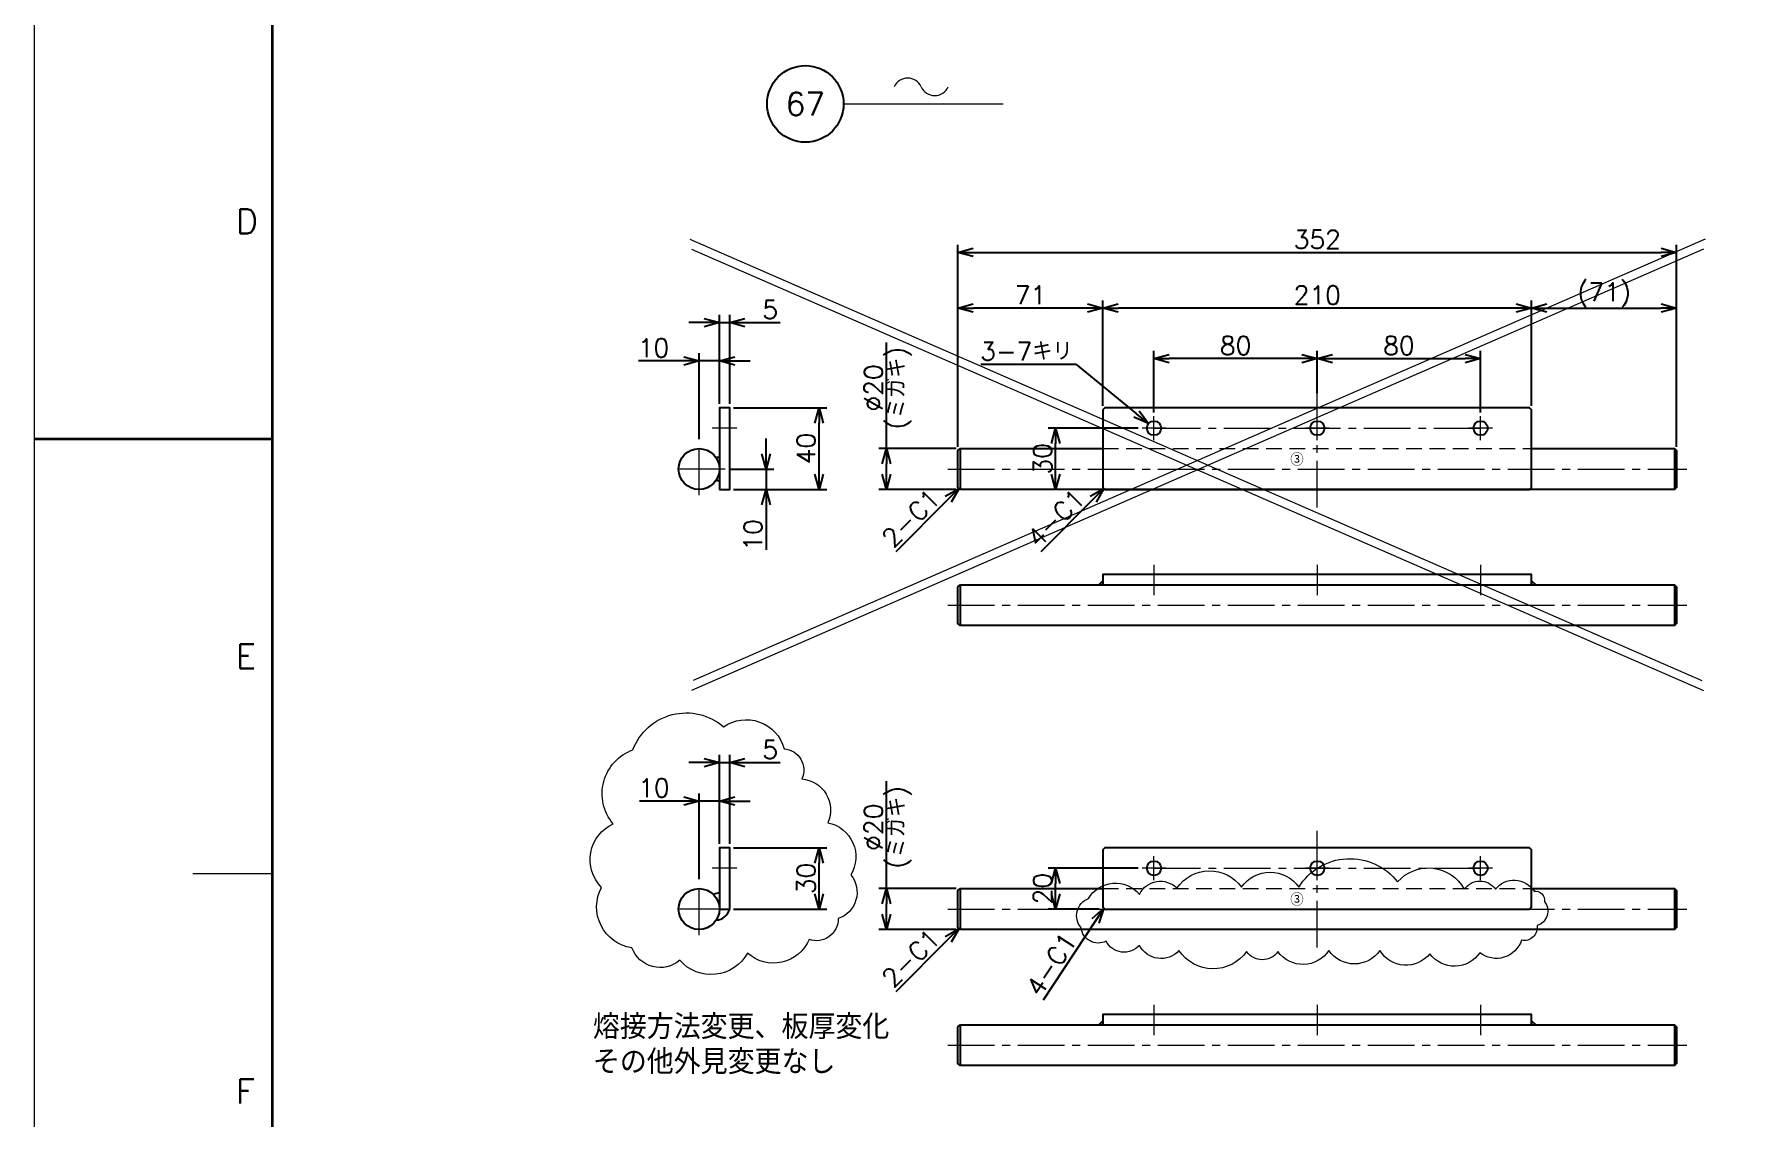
# Model space of a CAD drawing. Header units: millimetres. Extents: x 0 to 2485, y -14 to 1749.
# Drawn here: x 0 to 837, y 539 to 1069 of the extents above; entities that cross this region are included whole.
import ezdxf
from ezdxf import colors
from ezdxf.entities.mleader import LeaderData, LeaderLine
from ezdxf.enums import TextEntityAlignment as Align
from ezdxf.math import Vec2, Vec3

# ---------------------------------------------------------------- set-up
doc = ezdxf.new("R2010")
doc.units = ezdxf.units.MM
doc.header["$LTSCALE"] = 1.2
doc.header["$PDMODE"] = 99
doc.header["$PDSIZE"] = 1
doc.linetypes.add('CENTER2', pattern=[28.575, 19.05, -3.175, 3.175, -3.175])
doc.linetypes.add('HIDDEN', pattern=[9.525, 6.35, -3.175])
for name, color, linetype, lineweight in [('02_SLIM', 4, 'Continuous', 13), ('04_HIDDEN', 2, 'HIDDEN', 13), ('05_CENTER', 4, 'CENTER2', 13), ('07_TEXT', 3, 'Continuous', 13), ('08_DIM', 3, 'Continuous', 13), ('90_FRAME', 5, 'Continuous', 35)]:
    doc.layers.add(name, color=color, linetype=linetype, lineweight=lineweight)
doc.layers.add('10_DRAFT', color=8, linetype='Continuous', lineweight=0, plot=False)
doc.layers.add('91_BLANK', color=5, linetype='Continuous', lineweight=0, plot=False)
doc.styles.add('KSS_TXT', font='txt.shx', dxfattribs={"bigfont": 'extfont2.shx'})
doc.styles.get("Standard").update_dxf_attribs({"font": 'txt.shx', "bigfont": 'extfont2.shx'})
doc.dimstyles.new('KSS_DIM', dxfattribs={"dimscale": 3, "dimtxt": 3, "dimasz": 2.5, "dimexe": 1.25, "dimexo": 0.625, "dimtad": 1, "dimdsep": 46, "dimtxsty": 'KSS_TXT', "dimblk": 'OPEN30', "dimcen": 0, "dimazin": 2, "dimtfac": 0.75, "dimtmove": 0, "dimatfit": 3, "dimldrblk": 'OPEN30', "dimfxl": 1.25, "dimtolj": 1, "dimarcsym": 0})
doc.dimstyles.new('KSS_DIM$3', dxfattribs={"dimscale": 3, "dimtxt": 3, "dimasz": 2.5, "dimexe": 1.25, "dimexo": 0.625, "dimtad": 1, "dimtih": 1, "dimtoh": 1, "dimdsep": 46, "dimtxsty": 'KSS_TXT', "dimblk": 'OPEN30', "dimcen": 0, "dimazin": 2, "dimtfac": 0.75, "dimtofl": 0, "dimtmove": 0, "dimatfit": 3, "dimldrblk": 'OPEN30', "dimfxl": 1.25, "dimtolj": 1, "dimarcsym": 0})

# ---------------------------------------------------------------- blocks, each defined once
blk = doc.blocks.new('AM_BALLOON1')
at = {"transparency": 16777216}
blk.add_circle((0, 0), 5, dxfattribs=at)
blk.add_attdef('B_NUMBER', text='', height=3, dxfattribs=at).set_placement((0, 0), align=Align.MIDDLE_CENTER)
blk = doc.blocks.new('_OPEN')
at = {"color": 0, "linetype": 'ByBlock'}
for p, q in [((-1, 0.17), (0, 0)), ((0, 0), (-1, -0.17)), ((0, 0), (-1, 0))]:
    blk.add_line(p, q, dxfattribs=at)
blk = doc.blocks.new('p1ba05')
for centre, start, end in [((-2.95, 0.29), 24.2276, 155.5758), ((0, 1.62), 204.2276, 335.5758)]:
    blk.add_arc(centre, 1.62, start, end)
blk = doc.blocks.new('_Open30')
at = {"color": 0, "linetype": 'ByBlock', "lineweight": -2}
for p, q in [((-1, 0.27), (0, 0)), ((0, 0), (-1, -0.27)), ((0, 0), (-1, 0))]:
    blk.add_line(p, q, dxfattribs=at)
blk = doc.blocks.new('*D258')
at = {"layer": '08_DIM', "color": 0, "lineweight": -2, "transparency": 16777216}
for p, q in [((548.52, 884.21), (548.52, 914.3)), ((628.52, 897.21), (628.52, 914.3)), ((621.02, 910.55), (556.02, 910.55))]:
    blk.add_line(p, q, dxfattribs=at)
at = {"layer": 'Defpoints', "color": 0, "transparency": 16777216}
for p in [(548.52, 910.55), (628.52, 895.33), (548.52, 882.34)]:
    blk.add_point(p, dxfattribs=at)
at = {"layer": '08_DIM', "color": 0, "lineweight": -2, "transparency": 16777216, "xscale": 7.5, "yscale": 7.5, "zscale": 7.5, "rotation": 180}
blk.add_blockref('_Open30', (548.52, 910.55), dxfattribs=at)
at = {"layer": '08_DIM', "color": 0, "lineweight": -2, "transparency": 16777216, "xscale": 7.5, "yscale": 7.5, "zscale": 7.5}
blk.add_blockref('_Open30', (628.52, 910.55), dxfattribs=at)
at = {"layer": '08_DIM', "color": 0, "transparency": 16777216, "insert": (588.52, 916.93), "char_height": 9, "attachment_point": 5, "style": 'KSS_TXT'}
blk.add_mtext('\\A1;80', dxfattribs=at)
blk = doc.blocks.new('*D259')
at = {"layer": '08_DIM', "color": 0, "lineweight": -2, "transparency": 16777216}
for p, q in [((628.52, 893.7), (628.52, 914.3)), ((708.52, 884.21), (708.52, 914.3)), ((636.02, 910.55), (701.02, 910.55))]:
    blk.add_line(p, q, dxfattribs=at)
at = {"layer": 'Defpoints', "color": 0, "transparency": 16777216}
for p in [(708.52, 910.55), (628.52, 891.82), (708.52, 882.34)]:
    blk.add_point(p, dxfattribs=at)
at = {"layer": '08_DIM', "color": 0, "lineweight": -2, "transparency": 16777216, "xscale": 7.5, "yscale": 7.5, "zscale": 7.5, "rotation": 180}
blk.add_blockref('_Open30', (628.52, 910.55), dxfattribs=at)
at = {"layer": '08_DIM', "color": 0, "lineweight": -2, "transparency": 16777216, "xscale": 7.5, "yscale": 7.5, "zscale": 7.5}
blk.add_blockref('_Open30', (708.52, 910.55), dxfattribs=at)
at = {"layer": '08_DIM', "color": 0, "transparency": 16777216, "insert": (668.52, 916.93), "char_height": 9, "attachment_point": 5, "style": 'KSS_TXT'}
blk.add_mtext('\\A1;80', dxfattribs=at)
blk = doc.blocks.new('*D260')
at = {"layer": '08_DIM', "color": 0, "lineweight": -2, "transparency": 16777216}
for p, q in [((523.52, 887.37), (523.52, 939.04)), ((733.52, 887.37), (733.52, 939.04)), ((726.02, 935.29), (531.02, 935.29))]:
    blk.add_line(p, q, dxfattribs=at)
at = {"layer": 'Defpoints', "color": 0, "transparency": 16777216}
for p in [(523.52, 935.29), (523.52, 885.5), (733.52, 885.5)]:
    blk.add_point(p, dxfattribs=at)
at = {"layer": '08_DIM', "color": 0, "lineweight": -2, "transparency": 16777216, "xscale": 7.5, "yscale": 7.5, "zscale": 7.5, "rotation": 180}
blk.add_blockref('_Open30', (523.52, 935.29), dxfattribs=at)
at = {"layer": '08_DIM', "color": 0, "lineweight": -2, "transparency": 16777216, "xscale": 7.5, "yscale": 7.5, "zscale": 7.5}
blk.add_blockref('_Open30', (733.52, 935.29), dxfattribs=at)
at = {"layer": '08_DIM', "color": 0, "transparency": 16777216, "insert": (628.52, 941.67), "char_height": 9, "attachment_point": 5, "style": 'KSS_TXT'}
blk.add_mtext('\\A1;210', dxfattribs=at)
blk = doc.blocks.new('*D261')
at = {"layer": '08_DIM', "color": 0, "lineweight": -2, "transparency": 16777216}
for p, q in [((452.52, 867.37), (452.52, 939.04)), ((523.52, 887.37), (523.52, 939.04)), ((516.02, 935.29), (460.02, 935.29))]:
    blk.add_line(p, q, dxfattribs=at)
at = {"layer": 'Defpoints', "color": 0, "transparency": 16777216}
for p in [(452.52, 935.29), (523.52, 885.5), (452.52, 865.5)]:
    blk.add_point(p, dxfattribs=at)
at = {"layer": '08_DIM', "color": 0, "lineweight": -2, "transparency": 16777216, "xscale": 7.5, "yscale": 7.5, "zscale": 7.5, "rotation": 180}
blk.add_blockref('_Open30', (452.52, 935.29), dxfattribs=at)
at = {"layer": '08_DIM', "color": 0, "lineweight": -2, "transparency": 16777216, "xscale": 7.5, "yscale": 7.5, "zscale": 7.5}
blk.add_blockref('_Open30', (523.52, 935.29), dxfattribs=at)
at = {"layer": '08_DIM', "color": 0, "transparency": 16777216, "insert": (488.02, 941.67), "char_height": 9, "attachment_point": 5, "style": 'KSS_TXT'}
blk.add_mtext('\\A1;71', dxfattribs=at)
blk = doc.blocks.new('*D262')
at = {"layer": '08_DIM', "color": 0, "lineweight": -2, "transparency": 16777216}
for p, q in [((452.52, 867.37), (452.52, 966.28)), ((460.02, 962.53), (797.02, 962.53)), ((804.52, 867.37), (804.52, 966.28))]:
    blk.add_line(p, q, dxfattribs=at)
at = {"layer": 'Defpoints', "color": 0, "transparency": 16777216}
for p in [(804.52, 962.53), (452.52, 865.5), (804.52, 865.5)]:
    blk.add_point(p, dxfattribs=at)
at = {"layer": '08_DIM', "color": 0, "lineweight": -2, "transparency": 16777216, "xscale": 7.5, "yscale": 7.5, "zscale": 7.5, "rotation": 180}
blk.add_blockref('_Open30', (452.52, 962.53), dxfattribs=at)
at = {"layer": '08_DIM', "color": 0, "lineweight": -2, "transparency": 16777216, "xscale": 7.5, "yscale": 7.5, "zscale": 7.5}
blk.add_blockref('_Open30', (804.52, 962.53), dxfattribs=at)
at = {"layer": '08_DIM', "color": 0, "transparency": 16777216, "insert": (628.52, 968.91), "char_height": 9, "attachment_point": 5, "style": 'KSS_TXT'}
blk.add_mtext('\\A1;352', dxfattribs=at)
blk = doc.blocks.new('*D263')
at = {"layer": '08_DIM', "color": 0, "lineweight": -2, "transparency": 16777216}
for p, q in [((417.46, 866.5), (417.46, 918.4)), ((451.65, 866.5), (413.71, 866.5)), ((417.46, 854), (417.46, 859)), ((451.65, 846.5), (413.71, 846.5))]:
    blk.add_line(p, q, dxfattribs=at)
at = {"layer": 'Defpoints', "color": 0, "transparency": 16777216}
for p in [(417.46, 866.5), (453.52, 866.5), (453.52, 846.5)]:
    blk.add_point(p, dxfattribs=at)
at = {"layer": '08_DIM', "color": 0, "lineweight": -2, "transparency": 16777216, "xscale": 7.5, "yscale": 7.5, "zscale": 7.5}
for p, rotation in [((417.46, 866.5), 90), ((417.46, 846.5), 270)]:
    blk.add_blockref('_Open30', p, dxfattribs=dict(at, rotation=rotation))
at = {"layer": '08_DIM', "color": 0, "transparency": 16777216, "char_height": 9, "attachment_point": 5, "rotation": 90, "style": 'KSS_TXT'}
for s, insert in [('\\A1;(ミガキ)', (423.83, 896.2)), ('\\A1;\\A1;%%c20', (411.08, 896.2))]:
    blk.add_mtext(s, dxfattribs=dict(at, insert=insert))
blk = doc.blocks.new('*D264')
at = {"layer": '08_DIM', "color": 0, "lineweight": -2, "transparency": 16777216}
for p, q in [((540.81, 876.5), (496.62, 876.5)), ((500.37, 854), (500.37, 869)), ((522.65, 846.5), (496.62, 846.5))]:
    blk.add_line(p, q, dxfattribs=at)
at = {"layer": 'Defpoints', "color": 0, "transparency": 16777216}
for p in [(500.37, 876.5), (542.68, 876.5), (524.52, 846.5)]:
    blk.add_point(p, dxfattribs=at)
at = {"layer": '08_DIM', "color": 0, "lineweight": -2, "transparency": 16777216, "xscale": 7.5, "yscale": 7.5, "zscale": 7.5}
for p, rotation in [((500.37, 876.5), 90), ((500.37, 846.5), 270)]:
    blk.add_blockref('_Open30', p, dxfattribs=dict(at, rotation=rotation))
at = {"layer": '08_DIM', "color": 0, "transparency": 16777216, "insert": (493.99, 861.5), "char_height": 9, "attachment_point": 5, "rotation": 90, "style": 'KSS_TXT'}
blk.add_mtext('\\A1;30', dxfattribs=at)
blk = doc.blocks.new('*D265')
at = {"layer": '08_DIM', "color": 0, "lineweight": -2, "transparency": 16777216}
for p, q in [((358.5, 864), (358.5, 871.5)), ((340.32, 856.5), (362.25, 856.5)), ((358.5, 856.5), (358.5, 846.5)), ((342.57, 846.5), (362.25, 846.5)), ((358.5, 839), (358.5, 816.87))]:
    blk.add_line(p, q, dxfattribs=at)
at = {"layer": 'Defpoints', "color": 0, "transparency": 16777216}
for p in [(338.44, 856.5), (340.69, 846.5), (358.5, 846.5)]:
    blk.add_point(p, dxfattribs=at)
at = {"layer": '08_DIM', "color": 0, "lineweight": -2, "transparency": 16777216, "xscale": 7.5, "yscale": 7.5, "zscale": 7.5}
for p, rotation in [((358.5, 856.5), 270), ((358.5, 846.5), 90)]:
    blk.add_blockref('_Open30', p, dxfattribs=dict(at, rotation=rotation))
at = {"layer": '08_DIM', "color": 0, "transparency": 16777216, "insert": (352.12, 824.18), "char_height": 9, "attachment_point": 5, "rotation": 90, "style": 'KSS_TXT'}
blk.add_mtext('\\A1;10', dxfattribs=at)
blk = doc.blocks.new('*D266')
at = {"layer": '08_DIM', "color": 0, "lineweight": -2, "transparency": 16777216}
for p, q in [((342.57, 886.5), (388.24, 886.5)), ((384.49, 854), (384.49, 879)), ((342.57, 846.5), (388.24, 846.5))]:
    blk.add_line(p, q, dxfattribs=at)
at = {"layer": 'Defpoints', "color": 0, "transparency": 16777216}
for p in [(340.69, 886.5), (384.49, 886.5), (340.69, 846.5)]:
    blk.add_point(p, dxfattribs=at)
at = {"layer": '08_DIM', "color": 0, "lineweight": -2, "transparency": 16777216, "xscale": 7.5, "yscale": 7.5, "zscale": 7.5}
for p, rotation in [((384.49, 886.5), 90), ((384.49, 846.5), 270)]:
    blk.add_blockref('_Open30', p, dxfattribs=dict(at, rotation=rotation))
at = {"layer": '08_DIM', "color": 0, "transparency": 16777216, "insert": (378.12, 866.5), "char_height": 9, "attachment_point": 5, "rotation": 90, "style": 'KSS_TXT'}
blk.add_mtext('\\A1;40', dxfattribs=at)
blk = doc.blocks.new('*D267')
at = {"layer": '08_DIM', "color": 0, "lineweight": -2, "transparency": 16777216}
for p, q in [((325.69, 871.12), (325.69, 913.14)), ((335.69, 888.37), (335.69, 913.14)), ((318.19, 909.39), (296.07, 909.39)), ((335.69, 909.39), (325.69, 909.39)), ((343.19, 909.39), (350.69, 909.39))]:
    blk.add_line(p, q, dxfattribs=at)
at = {"layer": 'Defpoints', "color": 0, "transparency": 16777216}
for p in [(325.69, 909.39), (335.69, 886.5), (325.69, 869.25)]:
    blk.add_point(p, dxfattribs=at)
at = {"layer": '08_DIM', "color": 0, "lineweight": -2, "transparency": 16777216, "xscale": 7.5, "yscale": 7.5, "zscale": 7.5}
blk.add_blockref('_Open30', (325.69, 909.39), dxfattribs=at)
at = {"layer": '08_DIM', "color": 0, "lineweight": -2, "transparency": 16777216, "xscale": 7.5, "yscale": 7.5, "zscale": 7.5, "rotation": 180}
blk.add_blockref('_Open30', (335.69, 909.39), dxfattribs=at)
at = {"layer": '08_DIM', "color": 0, "transparency": 16777216, "insert": (303.38, 915.77), "char_height": 9, "attachment_point": 5, "style": 'KSS_TXT'}
blk.add_mtext('\\A1;10', dxfattribs=at)
blk = doc.blocks.new('*D268')
at = {"layer": '08_DIM', "color": 0, "lineweight": -2, "transparency": 16777216}
for p, q in [((335.69, 888.37), (335.69, 931.94)), ((340.69, 888.37), (340.69, 931.94)), ((328.19, 928.19), (320.69, 928.19)), ((335.69, 928.19), (340.69, 928.19)), ((348.19, 928.19), (365.44, 928.19))]:
    blk.add_line(p, q, dxfattribs=at)
at = {"layer": 'Defpoints', "color": 0, "transparency": 16777216}
for p in [(340.69, 928.19), (335.69, 886.5), (340.69, 886.5)]:
    blk.add_point(p, dxfattribs=at)
at = {"layer": '08_DIM', "color": 0, "lineweight": -2, "transparency": 16777216, "xscale": 7.5, "yscale": 7.5, "zscale": 7.5}
blk.add_blockref('_Open30', (335.69, 928.19), dxfattribs=at)
at = {"layer": '08_DIM', "color": 0, "lineweight": -2, "transparency": 16777216, "xscale": 7.5, "yscale": 7.5, "zscale": 7.5, "rotation": 180}
blk.add_blockref('_Open30', (340.69, 928.19), dxfattribs=at)
at = {"layer": '08_DIM', "color": 0, "transparency": 16777216, "insert": (360.57, 934.57), "char_height": 9, "attachment_point": 5, "style": 'KSS_TXT'}
blk.add_mtext('\\A1;5', dxfattribs=at)
blk = doc.blocks.new('*D269')
at = {"layer": '08_DIM', "color": 0, "lineweight": -2, "transparency": 16777216}
blk.add_line((447.72, 841.69), (422.04, 816.01), dxfattribs=at)
at = {"layer": 'Defpoints', "color": 0, "transparency": 16777216}
for p in [(453.02, 847), (427.87, 821.84), (427.87, 821.84)]:
    blk.add_point(p, dxfattribs=at)
at = {"layer": '08_DIM', "color": 0, "lineweight": -2, "transparency": 16777216, "xscale": 7.5, "yscale": 7.5, "zscale": 7.5, "rotation": 44.9999713521148}
blk.add_blockref('_Open30', (453.02, 847), dxfattribs=at)
at = {"layer": '08_DIM', "color": 0, "transparency": 16777216, "insert": (429.46, 832.45), "char_height": 9, "attachment_point": 5, "rotation": 44.99997, "style": 'KSS_TXT'}
blk.add_mtext('\\A1;2-C1', dxfattribs=at)
blk = doc.blocks.new('*D270')
at = {"layer": '08_DIM', "color": 0, "lineweight": -2, "transparency": 16777216}
blk.add_line((518.72, 841.69), (493.04, 816.01), dxfattribs=at)
at = {"layer": 'Defpoints', "color": 0, "transparency": 16777216}
for p in [(524.02, 847), (498.87, 821.84), (498.87, 821.84)]:
    blk.add_point(p, dxfattribs=at)
at = {"layer": '08_DIM', "color": 0, "lineweight": -2, "transparency": 16777216, "xscale": 7.5, "yscale": 7.5, "zscale": 7.5, "rotation": 44.99997135211473}
blk.add_blockref('_Open30', (524.02, 847), dxfattribs=at)
at = {"layer": '08_DIM', "color": 0, "transparency": 16777216, "insert": (500.46, 832.45), "char_height": 9, "attachment_point": 5, "rotation": 44.99997, "style": 'KSS_TXT'}
blk.add_mtext('\\A1;4-C1', dxfattribs=at)
blk = doc.blocks.new('*D271')
at = {"layer": '08_DIM', "color": 0, "lineweight": -2, "transparency": 16777216}
for p, q in [((463.72, 907.81), (510.3, 907.81)), ((510.3, 907.81), (540.01, 883.47))]:
    blk.add_line(p, q, dxfattribs=at)
at = {"layer": 'Defpoints', "color": 0, "transparency": 16777216}
for p in [(545.82, 878.71), (551.23, 874.28)]:
    blk.add_point(p, dxfattribs=at)
at = {"layer": '08_DIM', "color": 0, "lineweight": -2, "transparency": 16777216, "xscale": 7.5, "yscale": 7.5, "zscale": 7.5, "rotation": 320.6802673675966}
blk.add_blockref('_Open30', (545.82, 878.71), dxfattribs=at)
at = {"layer": '08_DIM', "color": 0, "transparency": 16777216, "insert": (486.07, 914.18), "char_height": 9, "attachment_point": 5, "style": 'KSS_TXT'}
blk.add_mtext('\\A1;{\\A1;3-7}キリ', dxfattribs=at)
blk = doc.blocks.new('*D272')
at = {"layer": '08_DIM', "color": 0, "lineweight": -2, "transparency": 16777216}
for p, q in [((733.52, 887.37), (733.52, 939.04)), ((804.52, 867.37), (804.52, 939.04)), ((741.02, 935.29), (797.02, 935.29))]:
    blk.add_line(p, q, dxfattribs=at)
at = {"layer": 'Defpoints', "color": 0, "transparency": 16777216}
for p in [(804.52, 935.29), (733.52, 885.5), (804.52, 865.5)]:
    blk.add_point(p, dxfattribs=at)
at = {"layer": '08_DIM', "color": 0, "lineweight": -2, "transparency": 16777216, "xscale": 7.5, "yscale": 7.5, "zscale": 7.5, "rotation": 180}
blk.add_blockref('_Open30', (733.52, 935.29), dxfattribs=at)
at = {"layer": '08_DIM', "color": 0, "lineweight": -2, "transparency": 16777216, "xscale": 7.5, "yscale": 7.5, "zscale": 7.5}
blk.add_blockref('_Open30', (804.52, 935.29), dxfattribs=at)
at = {"layer": '08_DIM', "color": 0, "transparency": 16777216, "insert": (769.02, 941.67), "char_height": 9, "attachment_point": 5, "style": 'KSS_TXT'}
blk.add_mtext('\\A1;(71)', dxfattribs=at)
blk = doc.blocks.new('*D273')
at = {"layer": '08_DIM', "color": 0, "lineweight": -2, "transparency": 16777216}
for p, q in [((417.46, 651.03), (417.46, 703.68)), ((451.65, 651.03), (413.71, 651.03)), ((417.46, 638.53), (417.46, 643.53)), ((451.65, 631.03), (413.71, 631.03))]:
    blk.add_line(p, q, dxfattribs=at)
at = {"layer": 'Defpoints', "color": 0, "transparency": 16777216}
for p in [(417.46, 651.03), (453.52, 651.03), (453.52, 631.03)]:
    blk.add_point(p, dxfattribs=at)
at = {"layer": '08_DIM', "color": 0, "lineweight": -2, "transparency": 16777216, "xscale": 7.5, "yscale": 7.5, "zscale": 7.5}
for p, rotation in [((417.46, 651.03), 90), ((417.46, 631.03), 270)]:
    blk.add_blockref('_Open30', p, dxfattribs=dict(at, rotation=rotation))
at = {"layer": '08_DIM', "color": 0, "transparency": 16777216, "char_height": 9, "attachment_point": 5, "rotation": 90, "style": 'KSS_TXT'}
for s, insert in [('\\A1;(ミガキ)', (423.83, 681.11)), ('\\A1;\\A1;%%c20', (411.08, 681.11))]:
    blk.add_mtext(s, dxfattribs=dict(at, insert=insert))
blk = doc.blocks.new('*D274')
at = {"layer": '08_DIM', "color": 0, "lineweight": -2, "transparency": 16777216}
for p, q in [((540.81, 661.03), (496.62, 661.03)), ((500.37, 648.53), (500.37, 653.53)), ((521.65, 641.03), (496.62, 641.03))]:
    blk.add_line(p, q, dxfattribs=at)
at = {"layer": 'Defpoints', "color": 0, "transparency": 16777216}
for p in [(500.37, 661.03), (542.68, 661.03), (523.52, 641.03)]:
    blk.add_point(p, dxfattribs=at)
at = {"layer": '08_DIM', "color": 0, "lineweight": -2, "transparency": 16777216, "xscale": 7.5, "yscale": 7.5, "zscale": 7.5}
for p, rotation in [((500.37, 661.03), 90), ((500.37, 641.03), 270)]:
    blk.add_blockref('_Open30', p, dxfattribs=dict(at, rotation=rotation))
at = {"layer": '08_DIM', "color": 0, "transparency": 16777216, "insert": (493.99, 651.03), "char_height": 9, "attachment_point": 5, "rotation": 90, "style": 'KSS_TXT'}
blk.add_mtext('\\A1;20', dxfattribs=at)
blk = doc.blocks.new('*D275')
at = {"layer": '08_DIM', "color": 0, "lineweight": -2, "transparency": 16777216}
for p, q in [((342.57, 671.03), (388.24, 671.03)), ((384.49, 648.53), (384.49, 663.53)), ((342.57, 641.03), (388.24, 641.03))]:
    blk.add_line(p, q, dxfattribs=at)
at = {"layer": 'Defpoints', "color": 0, "transparency": 16777216}
for p in [(340.69, 671.03), (384.49, 671.03), (340.69, 641.03)]:
    blk.add_point(p, dxfattribs=at)
at = {"layer": '08_DIM', "color": 0, "lineweight": -2, "transparency": 16777216, "xscale": 7.5, "yscale": 7.5, "zscale": 7.5}
for p, rotation in [((384.49, 671.03), 90), ((384.49, 641.03), 270)]:
    blk.add_blockref('_Open30', p, dxfattribs=dict(at, rotation=rotation))
at = {"layer": '08_DIM', "color": 0, "transparency": 16777216, "insert": (378.12, 656.03), "char_height": 9, "attachment_point": 5, "rotation": 90, "style": 'KSS_TXT'}
blk.add_mtext('\\A1;30', dxfattribs=at)
blk = doc.blocks.new('*D276')
at = {"layer": '08_DIM', "color": 0, "lineweight": -2, "transparency": 16777216}
for p, q in [((325.69, 655.66), (325.69, 697.68)), ((335.69, 672.91), (335.69, 697.68)), ((318.19, 693.93), (296.44, 693.93)), ((335.69, 693.93), (325.69, 693.93)), ((343.19, 693.93), (350.69, 693.93))]:
    blk.add_line(p, q, dxfattribs=at)
at = {"layer": 'Defpoints', "color": 0, "transparency": 16777216}
for p in [(325.69, 693.93), (335.69, 671.03), (325.69, 653.79)]:
    blk.add_point(p, dxfattribs=at)
at = {"layer": '08_DIM', "color": 0, "lineweight": -2, "transparency": 16777216, "xscale": 7.5, "yscale": 7.5, "zscale": 7.5}
blk.add_blockref('_Open30', (325.69, 693.93), dxfattribs=at)
at = {"layer": '08_DIM', "color": 0, "lineweight": -2, "transparency": 16777216, "xscale": 7.5, "yscale": 7.5, "zscale": 7.5, "rotation": 180}
blk.add_blockref('_Open30', (335.69, 693.93), dxfattribs=at)
at = {"layer": '08_DIM', "color": 0, "transparency": 16777216, "insert": (303.57, 700.31), "char_height": 9, "attachment_point": 5, "style": 'KSS_TXT'}
blk.add_mtext('\\A1;10', dxfattribs=at)
blk = doc.blocks.new('*D277')
at = {"layer": '08_DIM', "color": 0, "lineweight": -2, "transparency": 16777216}
for p, q in [((328.19, 712.73), (320.69, 712.73)), ((335.69, 672.91), (335.69, 716.48)), ((335.69, 712.73), (340.69, 712.73)), ((340.69, 672.91), (340.69, 716.48)), ((348.19, 712.73), (365.44, 712.73))]:
    blk.add_line(p, q, dxfattribs=at)
at = {"layer": 'Defpoints', "color": 0, "transparency": 16777216}
for p in [(340.69, 712.73), (335.69, 671.03), (340.69, 671.03)]:
    blk.add_point(p, dxfattribs=at)
at = {"layer": '08_DIM', "color": 0, "lineweight": -2, "transparency": 16777216, "xscale": 7.5, "yscale": 7.5, "zscale": 7.5}
blk.add_blockref('_Open30', (335.69, 712.73), dxfattribs=at)
at = {"layer": '08_DIM', "color": 0, "lineweight": -2, "transparency": 16777216, "xscale": 7.5, "yscale": 7.5, "zscale": 7.5, "rotation": 180}
blk.add_blockref('_Open30', (340.69, 712.73), dxfattribs=at)
at = {"layer": '08_DIM', "color": 0, "transparency": 16777216, "insert": (360.57, 719.11), "char_height": 9, "attachment_point": 5, "style": 'KSS_TXT'}
blk.add_mtext('\\A1;5', dxfattribs=at)
blk = doc.blocks.new('*D278')
at = {"layer": '08_DIM', "color": 0, "lineweight": -2, "transparency": 16777216}
blk.add_line((447.72, 626.23), (422.04, 600.55), dxfattribs=at)
at = {"layer": 'Defpoints', "color": 0, "transparency": 16777216}
for p in [(453.02, 631.53), (427.87, 606.38), (427.87, 606.38)]:
    blk.add_point(p, dxfattribs=at)
at = {"layer": '08_DIM', "color": 0, "lineweight": -2, "transparency": 16777216, "xscale": 7.5, "yscale": 7.5, "zscale": 7.5, "rotation": 44.99997135211474}
blk.add_blockref('_Open30', (453.02, 631.53), dxfattribs=at)
at = {"layer": '08_DIM', "color": 0, "transparency": 16777216, "insert": (429.46, 616.99), "char_height": 9, "attachment_point": 5, "rotation": 44.99997, "style": 'KSS_TXT'}
blk.add_mtext('\\A1;2-C1', dxfattribs=at)
blk = doc.blocks.new('*D279')
at = {"layer": '08_DIM', "color": 0, "lineweight": -2, "transparency": 16777216}
blk.add_line((519.89, 635.28), (494.22, 596.45), dxfattribs=at)
at = {"layer": 'Defpoints', "color": 0, "transparency": 16777216}
for p in [(524.02, 641.53), (498.87, 603.47), (498.87, 603.47)]:
    blk.add_point(p, dxfattribs=at)
at = {"layer": '08_DIM', "color": 0, "lineweight": -2, "transparency": 16777216, "xscale": 7.5, "yscale": 7.5, "zscale": 7.5, "rotation": 56.53727253094099}
blk.add_blockref('_Open30', (524.02, 641.53), dxfattribs=at)
at = {"layer": '08_DIM', "color": 0, "transparency": 16777216, "insert": (498.21, 614.04), "char_height": 9, "attachment_point": 5, "rotation": 56.53727, "style": 'KSS_TXT'}
blk.add_mtext('\\A1;4-C1', dxfattribs=at)

msp = doc.modelspace()

# ---------------------------------------------------------------- linework, layer by layer
at = {"color": 0}
for p, q in [((453.524, 866.496), (453.524, 846.496)), ((803.524, 866.496), (803.524, 846.496)), ((453.524, 799.8), (453.524, 779.8)), ((803.524, 799.8), (803.524, 779.8)), ((453.524, 651.034), (453.524, 631.034)), ((803.524, 651.034), (803.524, 631.034)), ((453.524, 584.338), (453.524, 564.338)), ((803.524, 584.338), (803.524, 564.338))]:
    msp.add_line(p, q, dxfattribs=at)
for points in [[(335.69, 846.496), (340.69, 846.496), (340.69, 886.496), (335.69, 886.496)], [(524.524, 846.496), (732.524, 846.496), (733.524, 847.496), (733.524, 885.496), (732.524, 886.496), (524.524, 886.496), (523.524, 885.496), (523.524, 847.496)], [(523.524, 799.8), (733.524, 799.8), (733.524, 804.8), (523.524, 804.8)], [(453.524, 799.8), (803.524, 799.8), (804.524, 798.8), (804.524, 780.8), (803.524, 779.8), (453.524, 779.8), (452.524, 780.8), (452.524, 798.8)], [(335.69, 641.034), (340.69, 641.034), (340.69, 671.034), (335.69, 671.034)], [(524.524, 641.034), (732.524, 641.034), (733.524, 642.034), (733.524, 670.034), (732.524, 671.034), (524.524, 671.034), (523.524, 670.034), (523.524, 642.034)], [(523.524, 584.338), (733.524, 584.338), (733.524, 589.338), (523.524, 589.338)], [(453.524, 584.338), (803.524, 584.338), (804.524, 583.338), (804.524, 565.338), (803.524, 564.338), (453.524, 564.338), (452.524, 565.338), (452.524, 583.338)]]:
    msp.add_lwpolyline(points, close=True, dxfattribs=at)
for points in [[(733.524, 866.496), (803.524, 866.496), (804.524, 865.496), (804.524, 847.496), (803.524, 846.496), (453.524, 846.496), (452.524, 847.496), (452.524, 865.496), (453.524, 866.496)], [(453.524, 866.496), (523.524, 866.496)], [(733.524, 651.034), (803.524, 651.034), (804.524, 650.034), (804.524, 632.034), (803.524, 631.034), (453.524, 631.034), (452.524, 632.034), (452.524, 650.034), (453.524, 651.034)], [(453.524, 651.034), (523.524, 651.034)]]:
    msp.add_lwpolyline(points, dxfattribs=at)
at = {"color": 3}
for points in [[(523.524, 799.8), (521.524, 799.8), (521.524, 799.8), (523.524, 801.8)], [(733.524, 799.8), (735.524, 799.8), (735.524, 799.8), (733.524, 801.8)], [(523.524, 584.338), (521.524, 584.338), (521.524, 584.338), (523.524, 586.338)], [(733.524, 584.338), (735.524, 584.338), (735.524, 584.338), (733.524, 586.338)]]:
    msp.add_lwpolyline(points, close=True, dxfattribs=at)
at = {"color": 0}
for centre, radius in [((548.524, 876.496), 3.5), ((628.524, 876.496), 3.5), ((708.524, 876.496), 3.5), ((325.69, 856.496), 10), ((548.524, 661.034), 3.5), ((628.524, 661.034), 3.5), ((708.524, 661.034), 3.5), ((325.69, 641.034), 10)]:
    msp.add_circle(centre, radius, dxfattribs=at)
at = {"color": 3}
for centre, radius, start, end in [((335.69, 856.496), 5.698, 90, 106.553082), ((335.69, 856.496), 5.698, 253.446918, 270), ((335.69, 643.193), 5.698, 90, 119.660835), ((333.442, 643.076), 7.53, 274.756499, 344.264212)]:
    msp.add_arc(centre, radius, start, end, dxfattribs=at)
at = {"layer": '02_SLIM', "color": 1}
for p, q in [((321.228, 969.12), (816.877, 752.972)), ((322.047, 964.208), (817.696, 748.059)), ((817.696, 964.208), (322.047, 748.059)), ((818.515, 969.12), (322.867, 752.972))]:
    msp.add_line(p, q, dxfattribs=at)
for points in [[(337.717, 730.261, -0.5205671), (367.339, 719.542, -0.5205671), (376.021, 704.74, -0.5205671), (388.79, 683.303, -0.5205671), (400.026, 657.783, -0.5205671), (393.897, 636.345, -0.5205671), (379.596, 626.137, -0.5205671), (349.463, 619.502, -0.5205671), (316.266, 615.929, -0.5205671), (292.772, 622.054, -0.5205671), (277.961, 651.658, -0.5205671), (283.579, 682.793, -0.5205671), (293.283, 719.032, -0.5205671)], [(516.396, 646.157, -0.5205671), (541.389, 648.196, -0.5205671), (559.751, 651.255, -0.5205671), (591.374, 651.764, -0.5205671), (619.427, 651.764, -0.5205671), (667.883, 654.313, -0.5205671), (700.527, 650.745, -0.5205671), (715.829, 650.745, -0.5205671), (734.701, 649.725, -0.5205671), (739.801, 644.628, -0.5205671), (736.231, 632.904, -0.5205671), (728.58, 625.768, -0.5205671), (708.178, 619.651, -0.5205671), (683.695, 619.141, -0.5205671), (659.212, 620.67, -0.5205671), (634.219, 620.67, -0.5205671), (609.226, 620.161, -0.5205671), (593.925, 620.161, -0.5205671), (560.771, 620.67, -0.5205671), (541.389, 623.219, -0.5205671), (525.067, 625.258, -0.5205671), (512.825, 631.885, -0.5205671)]]:
    msp.add_lwpolyline(points, format="xyb", close=True, dxfattribs=at)
at = {"layer": '04_HIDDEN'}
for points in [[(523.524, 866.496), (733.524, 866.496)], [(523.524, 651.034), (733.524, 651.034)]]:
    msp.add_lwpolyline(points, dxfattribs=at)
at = {"layer": '05_CENTER'}
for p, q in [((628.524, 837.7), (628.524, 895.335)), ((548.524, 870.652), (548.524, 882.339)), ((628.524, 870.652), (628.524, 882.339)), ((708.524, 870.652), (708.524, 882.339)), ((344.26, 876.496), (332.138, 876.496)), ((554.368, 876.496), (542.681, 876.496)), ((548.524, 876.496), (708.524, 876.496)), ((634.368, 876.496), (622.681, 876.496)), ((714.368, 876.496), (702.681, 876.496)), ((325.69, 843.743), (325.69, 869.248)), ((338.442, 856.496), (312.938, 856.496)), ((447.524, 856.496), (809.524, 856.496)), ((548.524, 809.62), (548.524, 794.748)), ((628.524, 809.62), (628.524, 794.748)), ((708.524, 809.62), (708.524, 794.748)), ((447.524, 789.8), (809.524, 789.8)), ((628.524, 622.239), (628.524, 679.873)), ((548.524, 655.191), (548.524, 666.877)), ((628.524, 655.191), (628.524, 666.877)), ((708.524, 655.191), (708.524, 666.877)), ((325.69, 628.282), (325.69, 653.786)), ((344.26, 661.034), (332.138, 661.034)), ((554.368, 661.034), (542.681, 661.034)), ((548.524, 661.034), (708.524, 661.034)), ((634.368, 661.034), (622.681, 661.034)), ((714.368, 661.034), (702.681, 661.034)), ((338.442, 641.034), (312.938, 641.034)), ((447.524, 641.034), (809.524, 641.034)), ((548.524, 594.158), (548.524, 579.286)), ((628.524, 594.158), (628.524, 579.286)), ((708.524, 594.158), (708.524, 579.286)), ((447.524, 574.338), (809.524, 574.338))]:
    msp.add_line(p, q, dxfattribs=at)
at = {"layer": '08_DIM'}
msp.add_line((396.52, 1035.23), (474.607, 1035.23), dxfattribs=at)
at = {"layer": '90_FRAME'}
msp.add_line((0, 871.293), (116.538, 871.293), dxfattribs=at)
at = {"layer": '90_FRAME', "color": 4, "lineweight": 13}
msp.add_line((116.538, 658.301), (77.652, 658.301), dxfattribs=at)
at = {"layer": '90_FRAME'}
msp.add_lwpolyline([(116.538, 38.712), (2445.717, 38.712), (2445.717, 1703.874), (116.538, 1703.874)], close=True, dxfattribs=at)
at = {"layer": '91_BLANK'}
msp.add_lwpolyline([(0, 0), (2484.603, 0), (2484.603, 1748.759), (0, 1748.759)], close=True, dxfattribs=at)

# ---------------------------------------------------------------- block references
at = {"layer": '08_DIM', "xscale": 4.5, "yscale": 4.5, "zscale": 4.5}
msp.add_blockref('p1ba05', (441.139, 1039.333), dxfattribs=at)

# ---------------------------------------------------------------- texts
at = {"layer": '07_TEXT', "color": 1, "ltscale": 2, "char_height": 12, "attachment_point": 1}
for s, insert in [('熔接方法変更、板厚変化', (273.684, 589.38)), ('その他外見変更なし', (273.684, 572.178))]:
    msp.add_mtext_dynamic_manual_height_columns(s, width=166.98551, gutter_width=15, heights=[17.934], dxfattribs=dict(at, insert=insert))
at = {"layer": '10_DRAFT', "style": 'KSS_TXT'}
for p in [(615.275, 858.107), (615.275, 642.646)]:
    msp.add_text('③', height=6, dxfattribs=at).set_placement(p)
at = {"layer": '90_FRAME', "color": 0, "lineweight": 13, "style": 'KSS_TXT'}
for s, p in [('D', (98.872, 977.789)), ('E', (98.872, 764.797)), ('F', (98.872, 551.805))]:
    msp.add_text(s, height=12, dxfattribs=at).set_placement(p, align=Align.MIDDLE_LEFT)

# ---------------------------------------------------------------- dimensions: what is measured, and where the dimension line sits
at = {"layer": '08_DIM'}
for base, p1, p2, picture, middle in [((804.524, 962.525), (452.524, 865.496), (804.524, 865.496), '*D262', (628.524, 968.906)), ((452.524, 935.291), (523.524, 885.496), (452.524, 865.496), '*D261', (488.024, 941.666)), ((523.524, 935.291), (733.524, 885.496), (523.524, 885.496), '*D260', (628.524, 941.666)), ((340.69, 928.193), (335.69, 886.496), (340.69, 886.496), '*D268', (360.565, 934.574)), ((325.69, 909.395), (335.69, 886.496), (325.69, 869.248), '*D267', (303.378, 915.77)), ((548.524, 910.551), (628.524, 895.335), (548.524, 882.339), '*D258', (588.524, 916.926)), ((708.524, 910.551), (628.524, 891.824), (708.524, 882.339), '*D259', (668.524, 916.926)), ((340.69, 712.731), (335.69, 671.034), (340.69, 671.034), '*D277', (360.565, 719.106)), ((325.69, 693.934), (335.69, 671.034), (325.69, 653.786), '*D276', (303.565, 700.309))]:
    dim = msp.add_linear_dim(base=base, p1=p1, p2=p2, dimstyle='KSS_DIM', dxfattribs=at)
    dim.commit()
    dim.dimension.update_dxf_attribs({"geometry": picture, "text_midpoint": middle})
dim = msp.add_linear_dim(base=(804.524, 935.291), p1=(733.524, 885.496), p2=(804.524, 865.496), text='(<>)', dimstyle='KSS_DIM', dxfattribs=at)
dim.commit()
dim.dimension.update_dxf_attribs({"geometry": '*D272', "text_midpoint": (769.024, 941.666)})
for base, p1, p2, picture, middle in [((417.457, 866.496), (453.524, 846.496), (453.524, 866.496), '*D263', (411.082, 896.196)), ((417.457, 651.034), (453.524, 631.034), (453.524, 651.034), '*D273', (417.457, 681.109))]:
    dim = msp.add_linear_dim(base=base, p1=p1, p2=p2, angle=90, text='\\A1;%%c<>', dimstyle='KSS_DIM', override={"dimpost": '\\X(ミガキ)', "dimtxsty": 'KSS_TXT', "dimtfill": 0, "dimtfillclr": 0}, dxfattribs=at)
    dim.commit()
    dim.dimension.update_dxf_attribs({"geometry": picture, "text_midpoint": middle})
dim = msp.add_diameter_dim_2p(p1=(551.232, 874.278), p2=(545.817, 878.713), text='{\\A1;3-<>}キリ', dimstyle='KSS_DIM$3', override={"dimpost": '<>', "dimtxsty": 'KSS_TXT', "dimtix": 1, "dimtfill": 0, "dimtfillclr": 0, "dimarcsym": 1}, dxfattribs=at)
dim.commit()
dim.dimension.update_dxf_attribs({"geometry": '*D271', "text_midpoint": (486.07, 907.808), "dimtype": 163})
for p1, p2, picture, middle in [((340.69, 846.496), (340.69, 886.496), '*D266', (378.118, 866.496)), ((340.69, 641.034), (340.69, 671.034), '*D275', (378.118, 656.034))]:
    dim = msp.add_aligned_dim(p1=p1, p2=p2, distance=-43.803, dimstyle='KSS_DIM', dxfattribs=at)
    dim.commit()
    dim.dimension.update_dxf_attribs({"geometry": picture, "text_midpoint": middle})
for base, p1, p2, picture, middle in [((358.496, 846.496), (338.442, 856.496), (340.69, 846.496), '*D265', (352.121, 824.183)), ((500.366, 876.496), (524.524, 846.496), (542.681, 876.496), '*D264', (493.991, 861.496)), ((500.366, 661.034), (523.524, 641.034), (542.681, 661.034), '*D274', (493.991, 651.034))]:
    dim = msp.add_linear_dim(base=base, p1=p1, p2=p2, angle=90, dimstyle='KSS_DIM', dxfattribs=at)
    dim.commit()
    dim.dimension.update_dxf_attribs({"geometry": picture, "text_midpoint": middle})
for base, p1, p2, angle, text, override, picture, middle in [((427.866, 821.837), (453.024, 846.996), (427.866, 821.837), 224.999971, '2-C1', {"dimse1": 1, "dimse2": 1, "dimsd2": 1, "dimarcsym": 1}, '*D269', (433.97, 827.941)), ((498.866, 821.837), (524.024, 846.996), (498.866, 821.837), 224.999971, '4-C1', {"dimtxsty": 'KSS_TXT', "dimse1": 1, "dimse2": 1, "dimsd2": 1, "dimtfill": 0, "dimtfillclr": 0, "dimarcsym": 1}, '*D270', (504.97, 827.941)), ((498.866, 603.47), (524.024, 641.534), (498.866, 603.47), 236.537273, '4-C1', {"dimse1": 1, "dimse2": 1, "dimsd2": 1, "dimarcsym": 1}, '*D279', (503.53, 610.526)), ((427.866, 606.376), (453.024, 631.534), (427.866, 606.376), 224.999971, '2-C1', {"dimse1": 1, "dimse2": 1, "dimsd2": 1, "dimarcsym": 1}, '*D278', (433.97, 612.479))]:
    dim = msp.add_linear_dim(base=base, p1=p1, p2=p2, angle=angle, text=text, dimstyle='KSS_DIM', override=override, dxfattribs=at)
    dim.commit()
    dim.dimension.update_dxf_attribs({"geometry": picture, "text_midpoint": middle, "dimtype": 161})

# ---------------------------------------------------------------- leaders
ml = msp.add_multileader_block('Standard', dxfattribs=at)
ml.set_content('AM_BALLOON1', color=256, scale=3.75)
ml.set_attribute('B_NUMBER', '64', width=0)
ml.set_leader_properties(color=256, linetype='ByLayer', lineweight=-1)
ml.set_arrow_properties(name='OPEN')
ml.build(insert=Vec2(0, 0))
ml.multileader.update_dxf_attribs({"leader_type": 0, "has_dogleg": 0, "text_right_attachment_type": 6, "dogleg_length": 0, "arrow_head_size": 7.5, "scale": 2.5, "block_connection_type": 1})
ctx = ml.context
ctx.base_point, ctx.scale, ctx.char_height, ctx.arrow_head_size, ctx.landing_gap_size, ctx.plane_origin = Vec3(377.743, 1464.992), 2.5, 15, 7.5, 7.5, Vec3(377.743, 1464.992)
ctx.right_attachment, ctx.attachment_type = 6, 1
notes = []
notes.append((ctx, [(0, (0, 0, 0), (0, 0), (1, 0), 1, [])]))
ctx.block.insert = Vec3(377.743, 1464.992)
ml = msp.add_multileader_block('Standard', dxfattribs=at)
ml.set_content('AM_BALLOON1', color=256, scale=3.75)
ml.set_attribute('B_NUMBER', '65', width=0)
ml.set_leader_properties(color=256, linetype='ByLayer', lineweight=-1)
ml.set_arrow_properties(name='OPEN')
ml.build(insert=Vec2(0, 0))
ml.multileader.update_dxf_attribs({"leader_type": 0, "has_dogleg": 0, "text_right_attachment_type": 6, "dogleg_length": 0, "arrow_head_size": 7.5, "scale": 2.5, "block_connection_type": 1})
ctx = ml.context
ctx.base_point, ctx.scale, ctx.char_height, ctx.arrow_head_size, ctx.landing_gap_size, ctx.plane_origin = Vec3(1061.073, 1464.992), 2.5, 15, 7.5, 7.5, Vec3(1061.073, 1464.992)
ctx.right_attachment, ctx.attachment_type = 6, 1
notes.append((ctx, [(0, (0, 0, 0), (0, 0), (1, 0), 1, [])]))
ctx.block.insert = Vec3(1061.073, 1464.992)
ml = msp.add_multileader_block('Standard', dxfattribs=at)
ml.set_content('AM_BALLOON1', color=256, scale=3.75)
ml.set_attribute('B_NUMBER', '66', width=0)
ml.set_leader_properties(color=256, linetype='ByLayer', lineweight=-1)
ml.set_arrow_properties(name='OPEN')
ml.build(insert=Vec2(0, 0))
ml.multileader.update_dxf_attribs({"leader_type": 0, "has_dogleg": 0, "text_right_attachment_type": 6, "dogleg_length": 0, "arrow_head_size": 7.5, "scale": 2.5, "block_connection_type": 1})
ctx = ml.context
ctx.base_point, ctx.scale, ctx.char_height, ctx.arrow_head_size, ctx.landing_gap_size, ctx.plane_origin = Vec3(1722.192, 1464.992), 2.5, 15, 7.5, 7.5, Vec3(1722.192, 1464.992)
ctx.right_attachment, ctx.attachment_type = 6, 1
notes.append((ctx, [(0, (0, 0, 0), (0, 0), (1, 0), 1, [])]))
ctx.block.insert = Vec3(1722.192, 1464.992)
ml = msp.add_multileader_block('Standard', dxfattribs=at)
ml.set_content('AM_BALLOON1', color=256, scale=3.75)
ml.set_attribute('B_NUMBER', '67', width=0)
ml.set_leader_properties(color=256, linetype='ByLayer', lineweight=-1)
ml.set_arrow_properties(name='OPEN')
ml.build(insert=Vec2(0, 0))
ml.multileader.update_dxf_attribs({"leader_type": 0, "has_dogleg": 0, "text_right_attachment_type": 6, "dogleg_length": 0, "arrow_head_size": 7.5, "scale": 2.5, "block_connection_type": 1})
ctx = ml.context
ctx.base_point, ctx.scale, ctx.char_height, ctx.arrow_head_size, ctx.landing_gap_size, ctx.plane_origin = Vec3(377.743, 1035.255), 2.5, 15, 7.5, 7.5, Vec3(377.743, 1035.255)
ctx.right_attachment, ctx.attachment_type = 6, 1
notes.append((ctx, [(0, (0, 0, 0), (0, 0), (1, 0), 1, [])]))
ctx.block.insert = Vec3(377.743, 1035.255)
ml = msp.add_multileader_block('Standard', dxfattribs=at)
ml.set_content('AM_BALLOON1', color=256, scale=3.75)
ml.set_attribute('B_NUMBER', '68', width=0)
ml.set_leader_properties(color=256, linetype='ByLayer', lineweight=-1)
ml.set_arrow_properties(name='OPEN')
ml.build(insert=Vec2(0, 0))
ml.multileader.update_dxf_attribs({"leader_type": 0, "has_dogleg": 0, "text_right_attachment_type": 6, "dogleg_length": 0, "arrow_head_size": 7.5, "scale": 2.5, "block_connection_type": 1})
ctx = ml.context
ctx.base_point, ctx.scale, ctx.char_height, ctx.arrow_head_size, ctx.landing_gap_size, ctx.plane_origin = Vec3(1033.453, 1035.255), 2.5, 15, 7.5, 7.5, Vec3(1033.453, 1035.255)
ctx.right_attachment, ctx.attachment_type = 6, 1
notes.append((ctx, [(0, (0, 0, 0), (0, 0), (1, 0), 1, [])]))
ctx.block.insert = Vec3(1033.453, 1035.255)
ml = msp.add_multileader_block('Standard', dxfattribs=at)
ml.set_content('AM_BALLOON1', color=256, scale=3.75)
ml.set_attribute('B_NUMBER', '69', width=0)
ml.set_leader_properties(color=256, linetype='ByLayer', lineweight=-1)
ml.set_arrow_properties(name='OPEN')
ml.build(insert=Vec2(0, 0))
ml.multileader.update_dxf_attribs({"leader_type": 0, "has_dogleg": 0, "text_right_attachment_type": 6, "dogleg_length": 0, "arrow_head_size": 7.5, "scale": 2.5, "block_connection_type": 1})
ctx = ml.context
ctx.base_point, ctx.scale, ctx.char_height, ctx.arrow_head_size, ctx.landing_gap_size, ctx.plane_origin = Vec3(1708.487, 1035.255), 2.5, 15, 7.5, 7.5, Vec3(1708.487, 1035.255)
ctx.right_attachment, ctx.attachment_type = 6, 1
notes.append((ctx, [(0, (0, 0, 0), (0, 0), (1, 0), 1, [])]))
ctx.block.insert = Vec3(1708.487, 1035.255)
ml = msp.add_multileader_block('Standard', dxfattribs=at)
ml.set_content('AM_BALLOON1', color=256, scale=3.75)
ml.set_attribute('B_NUMBER', '71', width=0)
ml.set_leader_properties(color=256, linetype='ByLayer', lineweight=-1)
ml.set_arrow_properties(name='OPEN')
ml.build(insert=Vec2(0, 0))
ml.multileader.update_dxf_attribs({"leader_type": 0, "has_dogleg": 0, "text_right_attachment_type": 6, "dogleg_length": 0, "arrow_head_size": 7.5, "scale": 2.5, "block_connection_type": 1})
ctx = ml.context
ctx.base_point, ctx.scale, ctx.char_height, ctx.arrow_head_size, ctx.landing_gap_size, ctx.plane_origin = Vec3(1725.896, 704.363), 2.5, 15, 7.5, 7.5, Vec3(1725.896, 704.363)
ctx.right_attachment, ctx.attachment_type = 6, 1
notes.append((ctx, [(0, (0, 0, 0), (0, 0), (1, 0), 1, [])]))
ctx.block.insert = Vec3(1725.896, 704.363)
for ctx, leaders in notes:
    for number, flags, end, landing, length, lines in leaders:
        leader = LeaderData()
        leader.index, (leader.has_last_leader_line, leader.has_dogleg_vector, leader.attachment_direction) = number, flags
        leader.last_leader_point, leader.dogleg_vector, leader.dogleg_length = Vec3(end), Vec3(landing), length
        for number, points, colour, breaks in lines:
            line = LeaderLine()
            line.index, line.vertices, line.color, line.breaks = number, Vec3.list(points), colors.encode_raw_color(colour), breaks
            leader.lines.append(line)
        ctx.leaders.append(leader)

doc.saveas('drawing.dxf')
